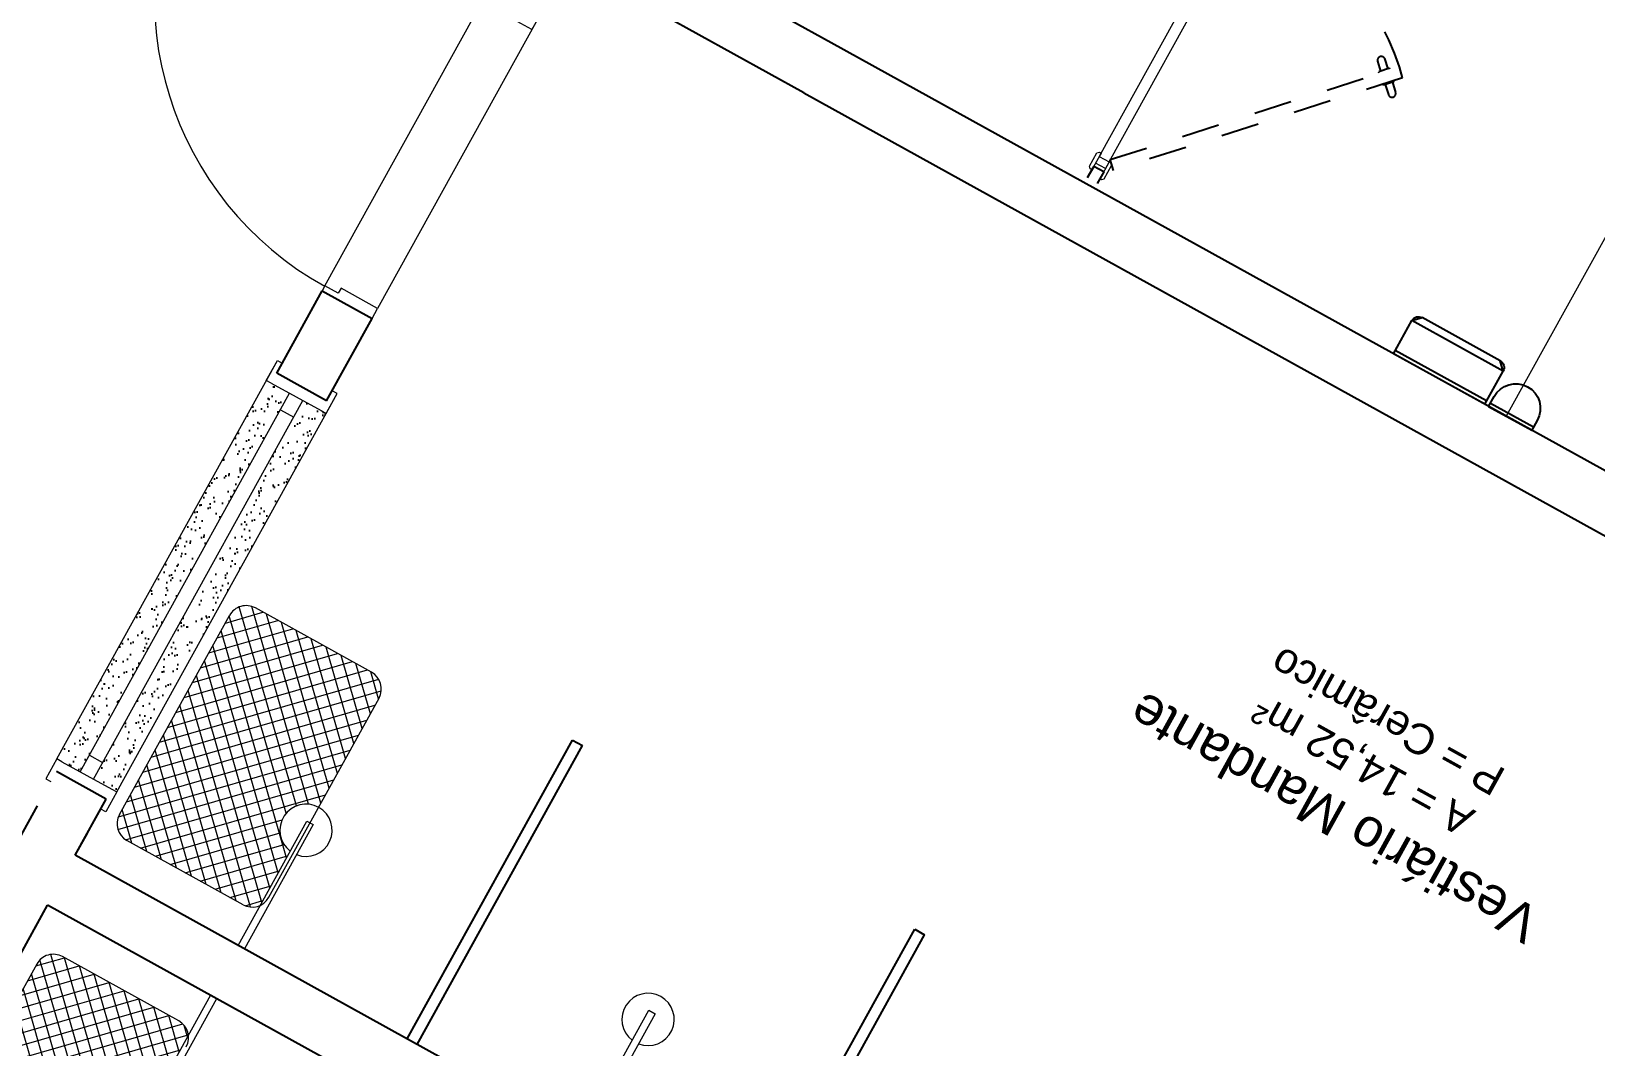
# Model space of a CAD drawing. Header units: metres. Extents: x 2113 to 5678, y -2764 to 956.
# Drawn here: x 3190.165 to 3194.287, y -1652.653 to -1649.977 of the extents above; entities that cross this region are included whole.
import ezdxf

# ---------------------------------------------------------------- set-up
doc = ezdxf.new("R2010")
doc.units = ezdxf.units.M
doc.header["$MEASUREMENT"] = 0
for name, pattern in [('CONTINU', [0]), ('CONTINUO', [0]), ('HIDDEN2', [0.1875, 0.125, -0.0625])]:
    doc.linetypes.add(name, pattern=pattern)
for name, color, linetype in [('_SETOR A', 1, 'Continuous'), ('A - Diversos', 252, 'Continuous'), ('A - Texto 1', 8, 'Continuous'), ('PAREDE', 7, 'Continuous'), ('pilar', 6, 'CONTINUO'), ('Pilares-Vigas', 5, 'Continuous'), ('TXT_QUADRAFISCAL_5000', 7, 'Continuous'), ('XX-HTC', 8, 'Continuous')]:
    doc.layers.add(name, color=color, linetype=linetype)
for name, color, linetype, lineweight in [('A - Mobiliário Fixo', 252, 'Continuous', 5), ('A-dimensão', 8, 'Continuous', 5), ('AR-EQP-FIX', 1, 'Continuous', 9), ('AR-POR', 5, 'CONTINUO', 9), ('Esquadrias', 50, 'Continuous', 9)]:
    doc.layers.add(name, color=color, linetype=linetype, lineweight=lineweight)
doc.styles.add('REGUA60', font='romns850', dxfattribs={"width": 1.2})
doc.styles.add('TEXTO', font='swisse.ttf')
pattern_1 = [(45, (1665.714673, -2637.351834), (-0.0224506403, 0.0224506403), []), (135, (1665.714673, -2637.351834), (-0.0224506403, -0.0224506403), [])]

# ---------------------------------------------------------------- blocks, each defined once
blk = doc.blocks.new('p1')
at = {"layer": 'Esquadrias'}
for p, q in [((1992.237, 1468.6288), (1992.197, 1468.6288)), ((1992.197, 1468.6288), (1992.197, 1467.7588)), ((1992.237, 1467.7588), (1992.237, 1468.6288)), ((1992.197, 1468.5963), (1992.1895, 1468.5963)), ((1992.1895, 1468.5963), (1992.1895, 1468.5413)), ((1992.237, 1468.5963), (1992.2445, 1468.5963)), ((1992.2445, 1468.5963), (1992.2445, 1468.5413)), ((1992.1895, 1468.5788), (1992.1545, 1468.5788)), ((1992.1545, 1468.5788), (1992.1545, 1468.4638)), ((1992.162, 1468.4638), (1992.162, 1468.5588)), ((1992.162, 1468.5588), (1992.1895, 1468.5588)), ((1992.2445, 1468.5788), (1992.2795, 1468.5788)), ((1992.272, 1468.5588), (1992.2445, 1468.5588)), ((1992.272, 1468.4638), (1992.272, 1468.5588)), ((1992.2795, 1468.5788), (1992.2795, 1468.4638)), ((1992.1895, 1468.5413), (1992.197, 1468.5413)), ((1992.2445, 1468.5413), (1992.237, 1468.5413)), ((1992.1545, 1468.4638), (1992.162, 1468.4638)), ((1992.2795, 1468.4638), (1992.272, 1468.4638)), ((1991.367, 1467.7588), (1991.352, 1467.7588)), ((1991.367, 1467.7188), (1991.367, 1467.7588)), ((1992.197, 1467.7588), (1992.237, 1467.7588)), ((1992.237, 1467.7588), (1992.252, 1467.7588)), ((1992.237, 1467.7188), (1992.237, 1467.7588)), ((1991.382, 1467.7188), (1991.367, 1467.7188)), ((1991.382, 1467.6088), (1991.382, 1467.7188)), ((1992.222, 1467.6088), (1992.222, 1467.7188)), ((1992.222, 1467.7188), (1992.237, 1467.7188)), ((1991.352, 1467.6088), (1991.382, 1467.6088)), ((1992.252, 1467.6088), (1992.222, 1467.6088))]:
    blk.add_line(p, q, dxfattribs=at)
at = {"layer": 'Esquadrias', "linetype": 'CONTINU'}
for p, q in [((1991.367, 1467.7588), (1992.252, 1467.7588)), ((1992.197, 1467.7588), (1992.252, 1467.7588)), ((1992.252, 1467.6088), (1991.382, 1467.6088)), ((1992.252, 1467.6088), (1992.222, 1467.6088))]:
    blk.add_line(p, q, dxfattribs=at)
at = {"layer": 'Esquadrias'}
blk.add_arc((1992.237, 1467.7588), 0.8709, 92.6324, 180, dxfattribs=at)
at = {"layer": 'PAREDE', "ltscale": 5}
for p, q in [((1991.352, 1467.7588), (1991.352, 1467.6088)), ((1992.252, 1467.7588), (1992.252, 1467.6088)), ((1992.252, 1467.7588), (1992.252, 1467.6088)), ((1992.252, 1467.7588), (1992.252, 1467.6088))]:
    blk.add_line(p, q, dxfattribs=at)
at = {"layer": 'A - Texto 1', "insert": (1992.1487, 1468.4723), "char_height": 0.08, "width": 0.90408, "attachment_point": 9, "rotation": 90, "style": 'TEXTO'}
blk.add_mtext('0,90x2,10', dxfattribs=at)
blk = doc.blocks.new('GINASIO')
at = {"layer": 'A-dimensão'}
h = blk.add_hatch(dxfattribs=at)
h.set_pattern_fill('ANSI37', color=256, scale=0.01)
h.set_pattern_definition(pattern_1)
h.paths.add_polyline_path([(3760.5021, -1180.3982), (3760.5021, -1180.5616, 0.239726), (3760.5425, -1180.5822), (3760.8925, -1180.5822, 0.414214), (3760.9425, -1180.5322), (3760.9425, -1179.9322, 0.414214), (3760.8925, -1179.8822), (3760.5425, -1179.8822, 0.414214), (3760.4925, -1179.9322), (3760.4925, -1180.2612, -0.928134)])
h = blk.add_hatch(dxfattribs=at)
h.set_pattern_fill('ANSI37', color=256, scale=0.01)
h.set_pattern_definition(pattern_1)
h.paths.add_polyline_path([(3760.5021, -1181.1161), (3760.5021, -1180.9527, -0.239726), (3760.5425, -1180.9322), (3760.8925, -1180.9322, -0.414214), (3760.9425, -1180.9822), (3760.9425, -1181.5822, -0.414214), (3760.8925, -1181.6322), (3760.5425, -1181.6322, -0.414214), (3760.4925, -1181.5822), (3760.4925, -1181.2531, 0.928134)])
at = {"layer": 'XX-HTC', "ltscale": 5}
h = blk.add_hatch(dxfattribs=at)
h.set_pattern_fill('AR-SAND', color=256, scale=0.001, angle=90, style=0)
h.set_pattern_definition([(127.5, (1722.10886, -2676.780147), (-0.04894132373, -0.0016000313), [0, -0.038608, 0, -0.04318, 0, -0.041275]), (97.5, (1722.10886, -2676.78015), (-0.07168251, 0.0449523283), [0, -0.020828, 0, -0.034798, 0, -0.013335]), (57.5, (1722.10886, -2676.81139), (-0.0001437185, 0.079099237), [0, -0.0127, 0, -0.04572, 0, -0.05969]), (47.5, (1722.10886, -2676.81139), (-0.0222929323, 0.0763556452), [0, -0.00635, 0, -0.029972, 0, -0.03429])])
h.paths.add_polyline_path([(3760.9775, -1182.1711), (3761.0475, -1182.1711), (3761.0475, -1181.0311), (3760.9925, -1181.0311), (3760.9775, -1181.0311)])
h.paths.add_polyline_path([(3761.0875, -1182.1711), (3761.1575, -1182.1711), (3761.1575, -1181.0311), (3761.1425, -1181.0311), (3761.0875, -1181.0311)])
at = {"layer": 'A - Diversos'}
for p, q in [((3758.1758, -1183.6997), (3758.1758, -1183.6697)), ((3758.3058, -1183.6797), (3758.1758, -1183.6797))]:
    blk.add_line(p, q, dxfattribs=at)
at = {"layer": 'A - Diversos', "extrusion": (0, 0, -1)}
for p, q in [((3758.3058, -1183.6697), (3758.1758, -1183.6697)), ((3758.3058, -1183.6697), (3758.3058, -1183.6997)), ((3758.3173, -1183.6697), (3758.5923, -1183.6697)), ((3758.3173, -1183.6697), (3758.3173, -1183.7697)), ((3758.3173, -1183.6797), (3758.5923, -1183.6797)), ((3758.5923, -1183.6697), (3758.5923, -1183.7697)), ((3758.3173, -1183.7697), (3758.5923, -1183.7697)), ((3758.3173, -1183.7697), (3758.3373, -1183.7897)), ((3758.5923, -1183.7697), (3758.5723, -1183.7897)), ((3758.3373, -1183.7897), (3758.5723, -1183.7897))]:
    blk.add_line(p, q, dxfattribs=at)
for centre, radius, start, end in [((-3758.2408, -1183.6997), 0.065, 180, 0), ((-3758.3373, -1183.7697), 0.02, 270, 0), ((-3758.5723, -1183.7697), 0.02, 180, 270)]:
    blk.add_arc(centre, radius, start, end, dxfattribs=at)
at = {"layer": 'A - Mobiliário Fixo'}
blk.add_line((3758.2525, -1185.2899), (3758.2525, -1183.6697), dxfattribs=at)
at = {"layer": 'A-dimensão'}
for p, q in [((3760.9425, -1180.5322), (3760.9425, -1179.9322)), ((3760.5425, -1180.5822), (3760.8925, -1180.5822)), ((3760.5425, -1180.9322), (3760.8925, -1180.9322)), ((3760.4925, -1180.9822), (3760.4925, -1181.5822)), ((3760.9425, -1180.9822), (3760.9425, -1181.5822)), ((3760.5425, -1181.6322), (3760.8925, -1181.6322))]:
    blk.add_line(p, q, dxfattribs=at)
for points in [[(3760.5021, -1180.6822), (3760.5021, -1180.3081), (3760.483, -1180.3081), (3760.483, -1180.6822)], [(3759.4721, -1180.8322), (3759.4721, -1181.2062), (3759.453, -1181.2062), (3759.453, -1180.8322)], [(3760.5021, -1180.8322), (3760.5021, -1181.2062), (3760.483, -1181.2062), (3760.483, -1180.8322)]]:
    blk.add_lwpolyline(points, dxfattribs=at)
for centre, radius, start, end in [((3760.5425, -1180.5322), 0.05, 180, 270), ((3760.8925, -1180.5322), 0.05, 270, 0), ((3760.5425, -1180.9822), 0.05, 90, 180), ((3760.8925, -1180.9822), 0.05, 0, 90), ((3760.8925, -1180.9822), 0.05, 0, 90), ((3759.4622, -1181.1842), 0.0689, 97.7363, 81.7273), ((3760.4922, -1181.1842), 0.0689, 97.7363, 81.7273), ((3760.5425, -1181.5822), 0.05, 180, 270), ((3760.8925, -1181.5822), 0.05, 270, 0), ((3760.8925, -1181.5822), 0.05, 270, 0)]:
    blk.add_arc(centre, radius, start, end, dxfattribs=at)
at = {"layer": 'AR-EQP-FIX', "linetype": 'Continuous'}
for p, q in [((3760.9775, -1181.0311), (3760.9775, -1182.2311)), ((3761.1575, -1181.0311), (3761.1575, -1182.2311))]:
    blk.add_line(p, q, dxfattribs=at)
at = {"layer": 'AR-POR', "color": 8, "linetype": 'HIDDEN2', "lineweight": -2, "ltscale": 0.02}
for p, q in [((3758.9235, -1184.3179), (3759.4718, -1183.7349)), ((3759.4718, -1183.7349), (3759.4931, -1183.7562)), ((3759.4931, -1183.7562), (3758.9447, -1184.3391)), ((3758.9547, -1184.28), (3758.9347, -1184.261)), ((3758.941, -1184.2945), (3758.9207, -1184.2753)), ((3758.9382, -1184.2974), (3758.9588, -1184.2757)), ((3758.9404, -1184.2995), (3758.9382, -1184.2974)), ((3758.961, -1184.2777), (3758.9588, -1184.2757)), ((3758.9655, -1184.3232), (3758.9861, -1184.3015)), ((3758.982, -1184.3058), (3759.002, -1184.3248)), ((3758.984, -1184.2994), (3758.9861, -1184.3015)), ((3758.9235, -1184.3179), (3758.9447, -1184.3391)), ((3758.9633, -1184.3212), (3758.9655, -1184.3232)), ((3758.9682, -1184.3203), (3758.9885, -1184.3396))]:
    blk.add_line(p, q, dxfattribs=at)
for centre, radius, start, end in [((3758.9277, -1184.2681), 0.01, 45.4813, 225.4813), ((3759.5509, -1183.6648), 0.9068, 228.0461, 266.3032), ((3758.9948, -1184.3312), 0.01, 228.0266, 48.0266)]:
    blk.add_arc(centre, radius, start, end, dxfattribs=at)
at = {"layer": 'Esquadrias', "linetype": 'CONTINU'}
for p, q in [((3760.9775, -1181.0311), (3760.9775, -1180.9711)), ((3760.9775, -1180.9711), (3760.9925, -1180.9711)), ((3761.1575, -1180.9711), (3761.1425, -1180.9711)), ((3761.1575, -1181.0311), (3761.1575, -1180.9711)), ((3760.9925, -1181.0311), (3760.9775, -1181.0311)), ((3761.1425, -1181.0311), (3760.9925, -1181.0311)), ((3761.0475, -1181.0311), (3761.0475, -1182.1711)), ((3761.0875, -1181.0311), (3761.0875, -1182.1711)), ((3761.1425, -1181.0311), (3761.1575, -1181.0311)), ((3761.0875, -1181.0811), (3761.0475, -1181.0811)), ((3761.0875, -1182.1211), (3761.0475, -1182.1211)), ((3760.9925, -1182.1711), (3760.9775, -1182.1711)), ((3760.9775, -1182.1711), (3760.9775, -1182.2311)), ((3761.1425, -1182.1711), (3760.9925, -1182.1711)), ((3761.1425, -1182.1711), (3761.1575, -1182.1711)), ((3761.1575, -1182.1711), (3761.1575, -1182.2311)), ((3760.9775, -1182.2311), (3760.9925, -1182.2311)), ((3761.1575, -1182.2311), (3761.1425, -1182.2311))]:
    blk.add_line(p, q, dxfattribs=at)
at = {"layer": 'Esquadrias'}
for points in [[(3759.4925, -1183.6997), (3759.4875, -1183.6997), (3759.4825, -1183.7047), (3759.4825, -1183.7447), (3759.4875, -1183.7497), (3759.4925, -1183.7497)], [(3759.5225, -1183.7097), (3759.5275, -1183.7097), (3759.5325, -1183.7147), (3759.5325, -1183.7547), (3759.5275, -1183.7597), (3759.5225, -1183.7597)], [(3759.4925, -1184.5697), (3759.5225, -1184.5697), (3759.5225, -1183.7497), (3759.4925, -1183.7497)]]:
    blk.add_lwpolyline(points, close=True, dxfattribs=at)
for points in [[(3759.4925, -1183.6997), (3759.4925, -1183.7197)], [(3759.5275, -1183.7597), (3759.5225, -1183.7597), (3759.5225, -1183.7497), (3759.4925, -1183.7497), (3759.4925, -1183.7297), (3759.5225, -1183.7297)]]:
    blk.add_lwpolyline(points, dxfattribs=at)
at = {"layer": 'PAREDE', "ltscale": 5}
for p, q in [((3760.9925, -1180.5248), (3760.9925, -1180.6822)), ((3760.9925, -1180.6157), (3760.9925, -1180.6822)), ((3761.1425, -1180.6157), (3761.1425, -1180.8986)), ((3756.6225, -1180.6822), (3760.9925, -1180.6822)), ((3756.6225, -1180.8322), (3760.9925, -1180.8322)), ((3760.9925, -1180.8322), (3760.9925, -1180.8986)), ((3760.9925, -1180.8322), (3760.9925, -1181.0011)), ((3760.9925, -1181.0011), (3761.1425, -1181.0011)), ((3760.9925, -1182.2011), (3760.9925, -1182.4486)), ((3760.9925, -1182.2011), (3761.1425, -1182.2011)), ((3760.9925, -1182.2011), (3761.1425, -1182.2011)), ((3761.1425, -1182.2011), (3761.1425, -1182.4486)), ((3760.285, -1183.5197), (3760.9925, -1183.5197)), ((3757.8525, -1183.6697), (3760.285, -1183.6697)), ((3760.285, -1183.6697), (3760.9925, -1183.6697))]:
    blk.add_line(p, q, dxfattribs=at)
blk.add_lwpolyline([(3760.285, -1183.5197), (3755.1225, -1183.5197)], dxfattribs=at)
at = {"layer": 'Pilares-Vigas', "ltscale": 5}
for p, q in [((3758.9325, -1180.8322), (3758.9325, -1181.7322)), ((3758.9625, -1180.8322), (3758.9625, -1181.7322)), ((3759.9625, -1180.8322), (3759.9625, -1181.7322)), ((3759.9925, -1180.8322), (3759.9925, -1181.7322)), ((3758.9625, -1181.7322), (3758.9325, -1181.7322)), ((3759.9925, -1181.7322), (3759.9625, -1181.7322)), ((3759.4925, -1183.7197), (3759.4925, -1183.6847)), ((3759.5225, -1183.7197), (3759.5225, -1183.6847)), ((3759.4925, -1183.7197), (3759.5225, -1183.7197))]:
    blk.add_line(p, q, dxfattribs=at)
at = {"layer": 'pilar', "rotation": 270}
blk.add_blockref('p1', (2293.3838, 808.9034), dxfattribs=at)
at = {"layer": 'XX-HTC', "insert": (3758.138, -1182.4741, -297), "char_height": 0.1, "width": 2.321513, "attachment_point": 2, "style": 'REGUA60'}
blk.add_mtext('{\\fArial|b0|i0|c0|p34;Vestiário Mandante\\P\\H0.8x;A = 14,52 m²\\PP = Cerâmico}', dxfattribs=at)

msp = doc.modelspace()

# ---------------------------------------------------------------- linework, layer by layer
at = {"layer": 'TXT_QUADRAFISCAL_5000', "lineweight": 100}
msp.add_circle((3163.675, -1737.5511), 237.9528, dxfattribs=at)
msp.add_circle((3163.675, -1737.5511), 237.9528, dxfattribs=at)

# ---------------------------------------------------------------- block references
at = {"layer": '_SETOR A', "rotation": 151.0553157846748}
msp.add_blockref('GINASIO', (5909.9961, -4505.6686), dxfattribs=at)

doc.saveas('drawing.dxf')
